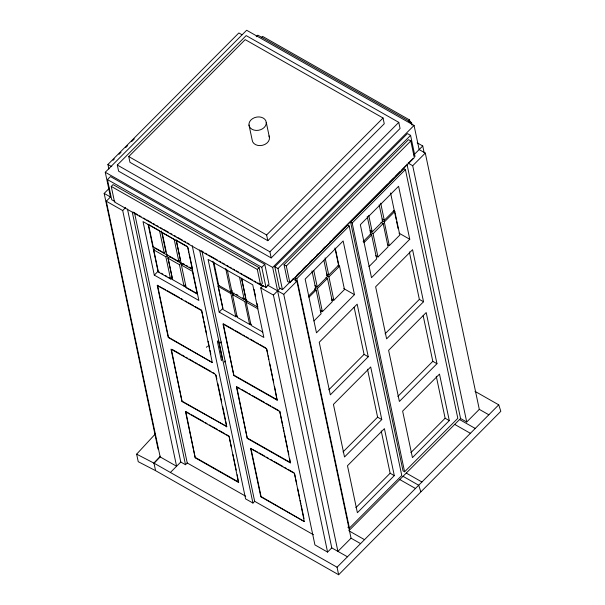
<?xml version="1.0" encoding="UTF-8"?>
<svg xmlns="http://www.w3.org/2000/svg" width="605" height="605" viewBox="0 0 605 605"><rect width="100%" height="100%" fill="white"/><g stroke="black" fill="none" stroke-linecap="round" stroke-linejoin="round"><path stroke-width="0.91" d="M475.001 391.344L498.739 404.843L500.827 411.302L338.649 574.75L155.568 470.66L138.235 461.691L136.647 454.166L155.167 434.125M155.568 470.66L153.98 463.135L160.363 456.223M108.87 168.999L107.917 164.469L238.854 32.957L241.947 34.719M112.999 160.317L114.33 158.979M118.996 154.298L120.992 152.286M125.651 147.605L127.655 145.601M131.648 141.585L134.31 138.908M106.283 201.208L122.702 210.54L176.584 466.251L160.166 456.919L106.283 201.208L110.481 196.988L105.27 172.259L246.651 30.25L414.054 125.432L419.152 149.586L425.292 153.08L479.304 409.366L488.832 414.788M117.309 165.044L246.182 35.597L398.778 122.361L400.071 128.494L271.199 257.934L118.603 171.177L117.309 165.044L269.906 251.801L271.199 257.934M128.752 156.574L245.191 39.627L383.048 118.013L384.258 123.753L267.826 240.699L129.962 162.314L128.752 156.574L266.616 234.959L267.826 240.699M114.973 201.563L111.691 199.695L107.448 179.572L110.45 176.554L264.778 264.302L269.021 284.426L266.018 287.443L258.63 283.238M256.24 36.754L257.843 35.15L411.536 122.535L412.103 125.212M158.064 449.114L104.173 193.403L109.422 188.132M111.252 186.408L113.052 184.601L259.106 267.644L262.404 283.284L260.604 285.084L114.549 202.047L111.252 186.408L257.314 269.452L260.604 285.084M261.352 37.639L262.593 36.391L409.593 119.964L410.152 122.626M122.702 210.54L125.696 207.53M153.731 249.88L155.266 248.345L167.396 255.242L172.07 277.415L170.534 278.95L158.404 272.053L153.731 249.88L165.861 256.777L170.534 278.95M164.25 253.041L159.546 230.739L148.52 224.47L153.216 246.772L164.25 253.041L165.778 251.506L161.452 230.981M165.861 256.777L167.396 255.242M172.637 279.639L168.129 258.259L169.657 256.724L181.008 263.175L186.204 287.768L197.238 294.038L192.45 271.342L181.424 265.073L182.952 263.53L184.525 264.43M154.29 275.109L143.014 221.596L187.603 246.946L198.879 300.466L154.29 275.109L158.018 271.373L148.104 224.311M178.861 261.526L174.217 239.489L162.163 232.638L166.814 254.675L178.861 261.526L180.396 259.991L176.138 239.792M157.527 285.174L168.5 337.235L212.272 362.539L168.235 337.499L157.262 285.439L165.679 289.81M185.508 284.554L183.981 286.089L179.473 264.71L181.008 263.175M266.616 234.959L383.048 118.013M236.805 315.742L235.784 316.763L223.018 309.51L218.14 286.346L219.161 285.326M212.272 362.539L201.563 310.206L195.044 306.501M269.906 251.801L398.778 122.361M213.92 262.593L218.715 285.371L230.694 292.177L232.222 290.642M235.784 316.763L230.898 293.606L232.433 292.064L233.182 295.633M257.314 269.452L259.106 267.644M250.636 323.373L249.615 324.401L237.243 317.368L232.433 294.537L233.961 293.001M266.018 287.443L261.776 267.312L264.778 264.302M408.352 121.212L409.593 119.964M219.176 312.067L208.082 259.409L252.746 284.804L263.848 337.461L219.176 312.067L222.905 308.323L212.975 261.209M410.477 123.609L411.536 122.535M347.452 556.797L331.774 547.88L272.673 267.433L414.054 125.432M293.75 278.292L282.429 289.666L279.276 287.874L274.821 266.76L407.422 133.576L410.576 135.369L415.03 156.483M227.374 270.231L232.078 292.563L244.208 299.46L245.743 297.925L241.599 278.27M249.615 324.401L244.806 301.57L246.333 300.035L242.469 297.834M282.429 289.666L277.975 268.552L410.576 135.369M262.812 332.062L251.075 325.392L246.174 302.16L247.195 301.139M331.774 547.88L327.577 552.1L314.925 544.908L260.763 287.889L263.16 285.477M284.032 264.688L408.519 139.657L410.803 140.957L414.319 157.648L289.84 282.686L287.556 281.385L284.032 264.688L286.316 265.988L289.84 282.686M286.316 265.988L410.803 140.957M206.396 347.323L207.462 346.249M220.22 343.05L221.286 341.984M327.577 552.1L273.415 295.081L280.236 288.222M413.85 154.903L422.744 145.971L417.17 142.81M297.085 274.942L299.747 272.265M303.082 268.923L306.417 265.572M309.745 262.23L312.414 259.553M316.407 255.537L318.411 253.525M323.07 248.844L325.074 246.832M329.733 242.151L331.071 240.813M333.068 238.801L387.707 183.92M389.038 182.581L393.704 177.9M395.035 176.562L400.366 171.207M401.697 169.869L406.363 165.18M408.36 163.176L413.026 158.487M296.034 281.401L295.255 277.703L347.618 225.105L349.191 226.005L401.773 475.5L349.41 528.097L347.837 527.197M350.598 222.118L403.822 168.659L405.403 169.551L457.826 418.32L404.594 471.787L403.021 470.887L350.598 222.118L352.171 223.011L404.594 471.787M349.41 528.097L296.836 278.595L349.191 226.005M352.171 223.011L405.403 169.551M296.881 281.174L351.044 538.193L337.915 551.374L283.76 294.355L296.881 281.174L293.039 278.988M479.304 409.366L466.72 422.01L412.708 165.717L425.292 153.08M182.317 401.296L226.905 426.646L182.044 401.561L171.465 349.819M224.243 362.123L225.302 361.049M371.334 230.732L370.071 232.002L373.066 233.704L377.974 256.996L388.085 246.84L383.177 223.548L380.931 222.269M326.481 273.785L328.727 275.063L338.573 265.171L334.951 247.959M314.978 285.575L317.224 286.853L327.343 276.697L323.872 260.248M369.98 230.603L372.226 231.881L382.67 221.392L379.184 204.853M308.482 296.117L315.757 288.812L311.983 270.919M363.106 241.622L370.888 233.802L367.243 216.492M382.058 219.033L384.304 220.303L394.218 210.351M339.556 266.17L344.479 289.53L333.839 300.224L328.916 276.863L339.556 266.17L338.059 265.323M327.464 278.398L332.357 301.63L322.374 311.651L317.481 288.426L327.464 278.398L325.966 277.551M308.966 297.237L316.135 290.037L314.638 289.182M394.823 211.455L399.807 235.08L389.287 245.638L384.311 222.012L394.823 211.455L393.326 210.601M363.885 242.718L371.636 234.937L370.139 234.09M373.066 233.704L383.177 223.548M274.67 386.996L277.12 400.147L233.87 375.561L223.275 323.758L233.885 329.785M277.12 400.147L266.525 348.344M136.647 454.166L153.98 463.135L160.166 456.919M320.431 312.006L321.762 310.668M331.759 300.624L333.09 299.286M313.957 320.93L321.126 313.723L316.135 290.037M368.929 266.676L376.681 258.895L371.636 234.937M170.398 472.467L180.789 462.038L127.481 209.088M354.469 294.665L316.476 332.826L305.162 279.109L343.148 240.956L354.469 294.665L343.753 288.577M409.759 239.262L371.5 277.687L360.338 224.697L398.589 186.272L409.759 239.262L399.043 233.167M180.789 462.038L185.508 464.716L187.24 462.984L134.469 212.589M237.19 474.766L238.476 482.404L195.226 457.819L185.788 411.491L189.872 413.812M238.476 482.404L229.038 436.076M289.787 458.938L290.302 462.886L247.286 438.428L236.691 386.625M290.302 462.886L279.707 411.082L282.807 425.807M250.901 448.252L261.08 496.554L304.3 521.548L260.815 496.826L250.636 448.524L257.465 451.988M328.81 389.809L364.066 354.386L354.152 307.332M385.075 333.831L419.363 299.392L409.351 251.892M368.248 356.761L330.322 394.853L319.236 342.264L357.162 304.171L368.248 356.761L364.066 354.386M423.538 301.759L386.61 338.853L375.637 286.785L412.565 249.699L423.538 301.759L419.363 299.392M192.246 245.721L245.6 498.883L252.943 503.058L254.667 501.318L201.911 250.969M304.3 521.548L294.385 472.981M397.848 396.434L432.802 361.329L423.175 315.666M343.005 451.935L377.603 417.185L367.492 369.201M436.976 363.703L399.383 401.455L388.607 350.318L426.2 312.558L436.976 363.703L432.802 361.329M381.778 419.56L344.517 456.979L333.431 404.39L370.691 366.963L381.778 419.56L377.603 417.185M355.846 507.693L390.134 473.254L381.203 430.881M410.893 452.616L445.121 418.236L436.281 376.28M394.309 475.628L357.381 512.715L347.482 465.737L384.409 428.642L394.309 475.628L390.134 473.254M449.296 420.611L412.436 457.637L402.635 411.113L439.495 374.094L449.296 420.611L445.121 418.236M348.828 530.751L460.571 418.516L406.953 164.068M338.649 574.75L337.061 567.225L498.739 404.843M408.103 163.093L412.708 165.717M382.065 220.734L384.311 222.012M387.797 244.783L389.287 245.638M375.728 255.718L377.974 256.996M326.67 275.585L328.916 276.863M107.917 164.469L111.789 166.67M315.235 287.148L317.481 288.426M295.255 277.703L296.836 278.595M274.821 266.76L277.975 268.552M331.593 298.946L333.839 300.224M105.27 172.259L272.673 267.433M107.448 179.572L261.776 267.312M320.128 310.38L322.374 311.651M267.334 285.015L283.76 294.355M104.173 193.403L110.481 196.988M132.971 212.015L137.842 214.783M139.468 215.705L141.086 216.628M143.521 218.019L145.147 218.942M146.773 219.865L151.643 222.632M153.269 223.555L154.895 224.478M156.521 225.4L158.139 226.323M160.575 227.714L162.2 228.637M163.826 229.56L168.697 232.328M170.323 233.25L171.949 234.173M174.384 235.557L176.01 236.487M177.628 237.41L182.506 240.177M184.132 241.1L185.75 242.023M187.376 242.945L189.002 243.868M201.231 250.863L203.681 252.255M205.307 253.177L206.94 254.108M208.574 255.038L217.55 260.142M219.184 261.065L220.817 261.995M222.451 262.925L224.894 264.317M226.527 265.247L228.161 266.17M229.794 267.1L231.428 268.03M233.054 268.953L234.687 269.883M236.321 270.813L238.771 272.205M240.404 273.135L242.03 274.057M243.664 274.988L252.64 280.092M254.274 281.023L255.907 281.945M257.541 282.875L259.174 283.805M260.8 284.728L263.251 286.12M260.763 287.889L273.415 295.081M177.008 240.609L187.043 246.318M460.571 418.516L466.72 422.01M459.558 419.537L475.235 428.446M186.106 265.323L187.679 266.223M189.252 267.115L192.405 268.907M236.283 294.317L237.833 295.195M246.174 302.16L257.919 308.837M218.14 286.346L230.898 293.606M232.433 294.537L244.806 301.57M168.129 258.259L179.473 264.71M454.71 424.408L470.387 433.316M158.018 271.373L159.637 272.295M161.263 273.21L162.881 274.133M165.316 275.517L166.935 276.44M168.561 277.362L196.935 293.493M235.897 315.712L237.523 316.634M249.706 323.562L251.332 324.484M167.313 290.733L179.549 297.69M181.175 298.62L182.808 299.543M185.251 300.935L186.885 301.865M188.518 302.787L193.411 305.57M157.262 285.439L201.299 310.478M235.511 330.716L241.229 333.96M242.862 334.89L244.488 335.82M246.122 336.751L248.572 338.142M250.205 339.065L255.098 341.848M256.732 342.778L258.365 343.708M259.999 344.631L265.708 347.883M266.26 348.616L223.011 324.023L233.87 375.561M234.135 375.289L277.385 399.882M406.25 473.072L421.927 481.988M403.021 476.317L418.698 485.233L420.785 491.691M172.085 349.365L180.192 353.97M181.81 354.893L184.245 356.277M185.864 357.2L187.489 358.122M189.108 359.045L193.971 361.805M195.596 362.728L197.215 363.65M198.833 364.573L210.994 371.485M212.62 372.408L214.238 373.33M237.5 387.087L239.935 388.47M241.561 389.393L247.241 392.622M248.867 393.552L250.485 394.475M252.111 395.398L264.287 402.317M265.905 403.24L270.775 406.008M272.401 406.931L278.081 410.16M399.792 479.561L415.469 488.477M279.442 411.347L236.426 386.897L247.286 438.428M247.551 438.164L290.566 462.621M259.106 452.918L264.846 456.185M266.487 457.115L268.128 458.053M270.594 459.452L272.235 460.382M273.876 461.312L282.898 466.447M284.539 467.378L286.18 468.315M287.821 469.246L293.569 472.513M191.498 414.735L203.741 421.693M205.375 422.623L207.008 423.553M209.451 424.944L211.084 425.875M212.718 426.797L217.611 429.58M219.244 430.51L224.962 433.762M226.588 434.685L228.221 435.615M250.636 448.524L294.121 473.246M228.773 436.349L185.523 411.755L195.226 457.819M349.614 531.198L364.505 539.66M351.044 538.193L360.572 543.615M195.498 457.546L238.748 482.14M187.24 462.984L245.706 496.221M254.667 501.318L313.428 534.729M153.98 463.135L337.061 567.225M422.744 145.971L424.097 152.43M390.573 192.972L394.422 211.243M394.808 213.066L396.154 219.464M396.54 221.294L398.082 228.599M380.696 203.189L384.304 220.303M368.74 215.35L372.226 231.881M335.314 248.519L339.148 266.729M325.104 257.851L328.727 275.063M313.761 270.405L317.224 286.853M314.865 288.509L315.243 290.294M266.26 122.369A8.742 6.655 -11.9 0 1 253.941 130.075A8.742 6.655 -11.9 0 1 252.678 118.588A8.742 6.655 -11.9 0 1 266.26 122.369L269.452 137.547M248.995 124.985L252.194 140.163A8.742 6.655 -11.9 0 0 262.668 145.253A8.742 6.655 -11.9 0 0 268.975 135.875M294.575 473.889L296.692 483.917M297.652 488.469L299.762 498.497M300.148 500.32L300.919 503.965M301.298 505.788L303.99 518.545M254.108 289.349L254.486 291.126M254.856 292.911L255.605 296.473M257.11 303.597L257.859 307.159L246.205 300.534L241.508 278.262M266.714 349.266L267.69 353.865M268.076 355.71L268.854 359.393M269.822 363.991L272.537 376.877M272.923 378.715L273.702 382.398M283.193 427.652L283.972 431.327M284.358 433.172L287.655 448.812M288.041 450.657L288.819 454.34M246.333 300.035L246.719 301.857M239.504 277.128L244.208 299.46M225.703 268.491L230.694 292.177M199.597 249.933L252.943 503.058M229.234 436.999L231.367 447.133M232.917 454.506L236.222 470.161M216.053 375.168L216.832 378.851M217.8 383.441L220.507 396.313M220.901 398.151L221.672 401.826M222.64 406.424L225.355 419.295M225.741 421.133L226.512 424.808M226.633 426.911L215.592 374.518L171.003 349.168L182.044 401.561M201.563 310.206L202.335 313.859M202.72 315.689L203.492 319.342M203.877 321.172L206.57 333.96M208.112 341.265L209.648 348.571M210.033 350.401L210.805 354.054M188.011 247.664L188.964 252.217M189.35 254.04L192.617 269.52L181.031 262.933L176.236 240.17M132.351 212.476L185.508 464.716M218.45 340.373L217.384 341.439L221.407 360.512L222.466 359.438L218.45 340.373"/></g></svg>
